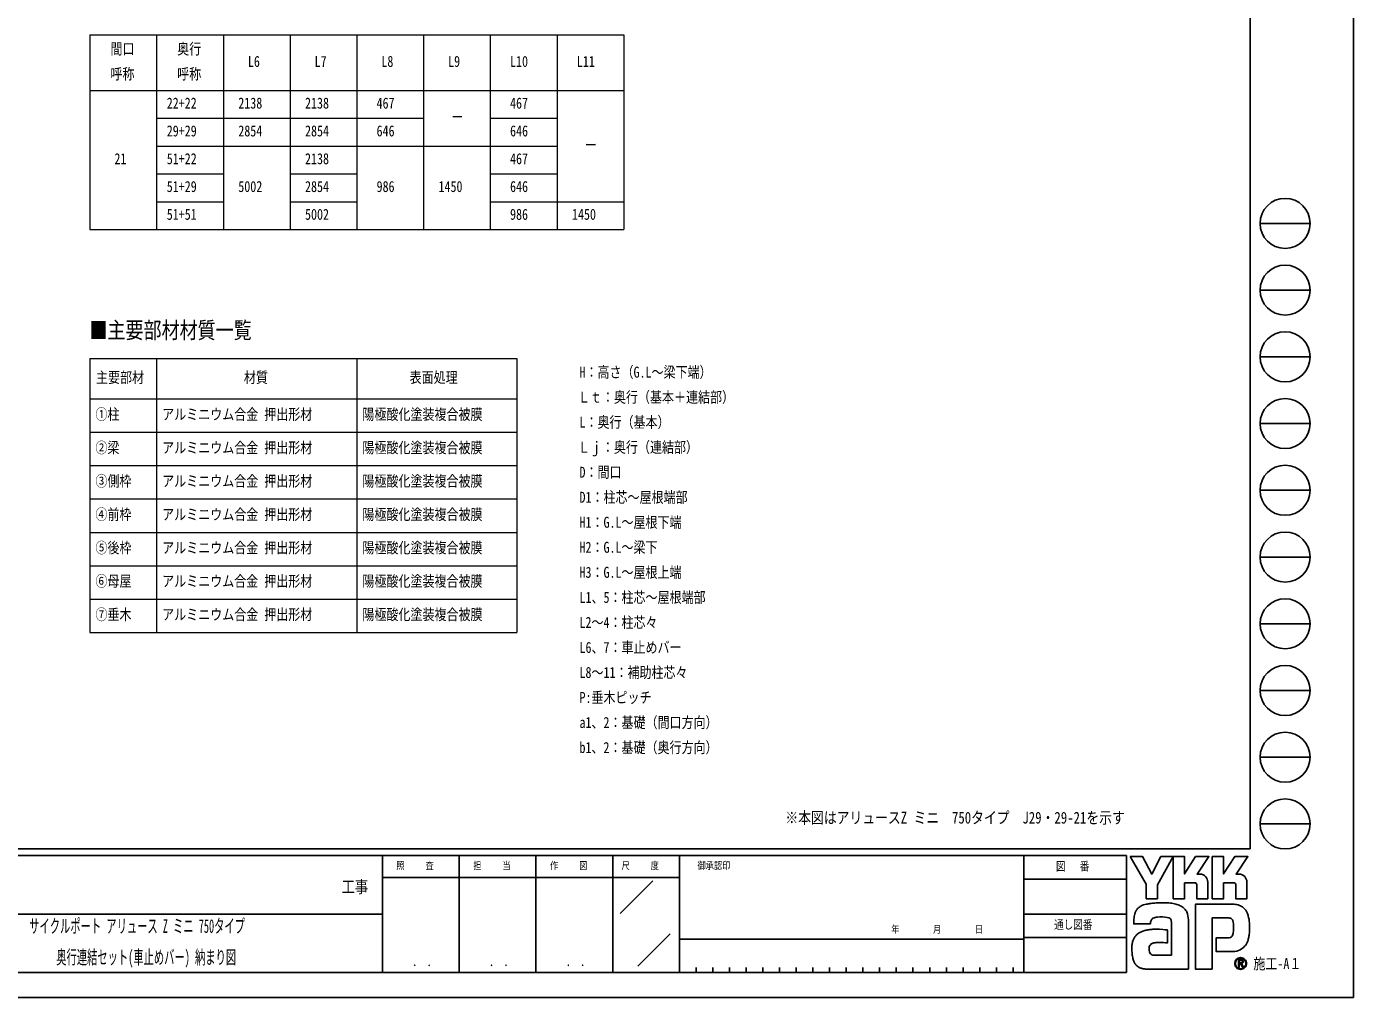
# Model space of a CAD drawing. Units: millimetres, scale not verified. Extents: x -12615 to 12615, y -8910 to 8910.
# Drawn here: x 685 to 12615, y -8910 to -180 of the extents above; entities that cross this region are included whole.
import ezdxf
from ezdxf.enums import TextEntityAlignment as Align

# ---------------------------------------------------------------- set-up
doc = ezdxf.new("R2010")
doc.units = ezdxf.units.MM
doc.header["$LTSCALE"] = 40
doc.layers.add('0-1_TABLE1', color=7, linetype='Continuous', lineweight=18)
doc.layers.add('0-2_USER1', color=3, linetype='Continuous')
doc.layers.add('0-7_YKK_ZWAK', color=7, linetype='Continuous')
doc.styles.add('ＭＳ ゴシック', font='')
doc.styles.get('ＭＳ ゴシック').set_extended_font_data('MS Gothic')

msp = doc.modelspace()

# ---------------------------------------------------------------- linework, layer by layer
at = {"layer": '0-1_TABLE1'}
for p, q in [((1254.81, -255.17), (6054.81, -255.17)), ((1254.81, -255.17), (1254.81, -2005.17)), ((1854.81, -255.17), (1854.81, -2005.17)), ((2454.81, -255.17), (2454.81, -2005.17)), ((3054.81, -255.17), (3054.81, -2005.17)), ((4254.81, -255.17), (4254.81, -2005.17)), ((5454.81, -255.17), (5454.81, -2005.17)), ((6054.81, -255.17), (6054.81, -2005.17)), ((1254.81, -755.17), (6054.81, -755.17)), ((1854.81, -1005.17), (4254.81, -1005.17)), ((4854.81, -1005.17), (5454.81, -1005.17)), ((1854.81, -1255.17), (5454.81, -1255.17)), ((1854.81, -1505.17), (2454.81, -1505.17)), ((3054.81, -1505.17), (3654.81, -1505.17)), ((4854.81, -1505.17), (5454.81, -1505.17)), ((1854.81, -1755.17), (2454.81, -1755.17)), ((3054.81, -1755.17), (3654.81, -1755.17)), ((4854.81, -1755.17), (6054.81, -1755.17)), ((1254.81, -3165.12), (5092.97, -3165.12)), ((1254.81, -3165.12), (1254.81, -5628.12)), ((1854.81, -3165.12), (1854.81, -5628.12)), ((3654.81, -3165.12), (3654.81, -5628.12)), ((5092.97, -3165.12), (5092.97, -5628.12)), ((1254.81, -3528.12), (5092.97, -3528.12)), ((1254.81, -3828.12), (5092.97, -3828.12)), ((1254.81, -4128.12), (5092.97, -4128.12)), ((1254.81, -4428.12), (5092.97, -4428.12)), ((1254.81, -4728.12), (5092.97, -4728.12)), ((1254.81, -5028.12), (5092.97, -5028.12)), ((1254.81, -5328.12), (5092.97, -5328.12)), ((1254.81, -5628.12), (5092.97, -5628.12))]:
    msp.add_line(p, q, dxfattribs=at)
for points in [[(3654.81, -255.17), (3654.81, -1005.17), (3654.81, -1255.17), (3654.81, -2005.17)], [(4854.81, -255.17), (4854.81, -1255.17), (4854.81, -2005.17)], [(1254.81, -2005.17), (1854.81, -2005.17), (6054.81, -2005.17)]]:
    msp.add_lwpolyline(points, dxfattribs=at)
at = {"layer": '0-7_YKK_ZWAK'}
for p, q in [((11685.06, 8325), (11685.06, -7575)), ((11775.06, -1950), (12225.06, -1950)), ((11775.06, -2550), (12225.06, -2550)), ((11775.06, -3150), (12225.06, -3150)), ((11775.06, -3750), (12225.06, -3750)), ((11775.06, -4350), (12225.06, -4350)), ((11775.06, -4950), (12225.06, -4950)), ((11775.06, -5550), (12225.06, -5550)), ((11775.06, -6150), (12225.06, -6150)), ((11775.06, -6750), (12225.06, -6750)), ((11775.06, -7350), (12225.06, -7350)), ((11685.06, -7575), (-11714.94, -7575)), ((3885.06, -7635), (-14.94, -7635)), ((4575.06, -7635), (4575.06, -8685)), ((5265.06, -7635), (5265.06, -8685)), ((5955.06, -7635), (5955.06, -8685)), ((6555.06, -7635), (5955.06, -7635)), ((9652.56, -7635), (6555.06, -7635)), ((6555.06, -7635), (6555.06, -8685)), ((9652.56, -7635), (9652.56, -8685)), ((10575.06, -7635), (9652.56, -7635)), ((10575.06, -7635), (10575.06, -8685)), ((5955.06, -7830), (3885.06, -7830)), ((5955.06, -7830), (6555.06, -7830)), ((6021.31, -8154.87), (6315.11, -7861.08)), ((9652.56, -7845), (10575.06, -7845)), ((-14.94, -8160), (3885.06, -8160)), ((9652.56, -8160), (10575.06, -8160)), ((6182.02, -8627.97), (6470.68, -8339.3)), ((6555.06, -8385), (9652.56, -8385)), ((10575.06, -8370), (9652.56, -8370)), ((-14.94, -8685), (3885.06, -8685)), ((3885.06, -8685), (5955.06, -8685)), ((5955.06, -8685), (6555.06, -8685)), ((6555.06, -8685), (9652.56, -8685)), ((6705.06, -8640), (6705.06, -8685)), ((6855.06, -8640), (6855.06, -8685)), ((7005.06, -8640), (7005.06, -8685)), ((7155.06, -8640), (7155.06, -8685)), ((7305.06, -8640), (7305.06, -8685)), ((7455.06, -8640), (7455.06, -8685)), ((7605.06, -8640), (7605.06, -8685)), ((7755.06, -8640), (7755.06, -8685)), ((7905.06, -8640), (7905.06, -8685)), ((8055.06, -8640), (8055.06, -8685)), ((8205.06, -8640), (8205.06, -8685)), ((8355.06, -8640), (8355.06, -8685)), ((8505.06, -8640), (8505.06, -8685)), ((8655.06, -8640), (8655.06, -8685)), ((8805.06, -8640), (8805.06, -8685)), ((8955.06, -8640), (8955.06, -8685)), ((9105.06, -8640), (9105.06, -8685)), ((9255.06, -8640), (9255.06, -8685)), ((9405.06, -8640), (9405.06, -8685)), ((9555.06, -8640), (9555.06, -8685)), ((9652.56, -8685), (10575.06, -8685)), ((11600.02, -8651.94), (11600.02, -8651.94))]:
    msp.add_line(p, q, dxfattribs=at)
for points in [[(-12615, -8910), (12615, -8910), (12615, 8910), (-12615, 8910)], [(10608.06, -7644), (10718.49, -7644), (10801.41, -7800.3), (10884.12, -7644), (10994.63, -7644), (10853.01, -7895.97), (10853.01, -8022.4), (10752.29, -8022.4), (10752.29, -7892.57)]]:
    msp.add_lwpolyline(points, close=True, dxfattribs=at)
for points in [[(5955.06, -7635), (3885.06, -7635), (3885.06, -8685)], [(11191.64, -7879.83), (11096.31, -7879.83), (11096.31, -8022.29), (10994.74, -8022.29), (10994.74, -7644), (11096.31, -7644), (11096.31, -7798.75), (11196.21, -7644), (11315.52, -7644), (11208.48, -7800.64), (11212.27, -7800.64), (11216.46, -7800.64), (11220.76, -7800.64), (11224.9, -7800.64), (11228.6, -7800.64), (11231.58, -7800.64), (11233.57, -7800.64), (11234.3, -7800.64)], [(11542.53, -7879.83), (11447.31, -7879.83), (11447.31, -8022.4), (11345.69, -8022.4), (11345.69, -7644), (11447.31, -7644), (11447.31, -7798.75), (11547.1, -7644), (11666.41, -7644), (11559.37, -7800.64), (11563.2, -7800.64), (11567.41, -7800.64), (11571.71, -7800.64), (11575.84, -7800.64), (11579.52, -7800.64), (11582.49, -7800.64), (11584.47, -7800.64), (11585.19, -7800.64)], [(11263.52, -7806.64), (11275.65, -7813.57), (11285.92, -7822.6), (11294.18, -7833.36), (11300.27, -7845.45), (11304.03, -7858.49), (11305.32, -7872.11), (11305.32, -8022.65), (11206.23, -8022.65), (11206.23, -7894.23)], [(11614.45, -7806.64), (11626.61, -7813.57), (11636.92, -7822.6), (11645.22, -7833.36), (11651.35, -7845.45), (11655.14, -7858.49), (11656.44, -7872.11), (11656.44, -8022.4), (11557.12, -8022.4), (11557.12, -7894.23)], [(11486.61, -8194.52), (11343.58, -8194.52), (11343.58, -8655), (11193.69, -8655), (11193.69, -8072.37), (11542.06, -8072.37)], [(10814.39, -8196.93), (10807.42, -8200.86), (10801.98, -8205.65), (10797.86, -8211.25), (10794.88, -8217.59), (10792.82, -8224.59), (10791.48, -8232.21), (10790.67, -8240.37), (10790.19, -8249), (10640.23, -8249.37), (10640.67, -8228.86), (10641.5, -8205.82)], [(11123.13, -8157.5), (11127.38, -8174.71), (11129.79, -8193.13), (11130.55, -8212.76), (11130.55, -8655), (10768.66, -8655)], [(10871.84, -8296.58), (10900.22, -8298.46), (10922.53, -8300.96), (10937.13, -8303.3), (10942.36, -8304.7), (10942.36, -8419.42), (10925.77, -8417.67), (10907.57, -8416.68), (10888.94, -8416.3), (10871.06, -8416.36), (10855.1, -8416.69), (10842.25, -8417.13), (10833.68, -8417.51), (10830.56, -8417.68), (10817.59, -8420.05), (10806.4, -8423.76), (10797.01, -8428.84), (10789.4, -8435.31), (10783.58, -8443.19), (10779.55, -8452.51), (10777.31, -8463.3), (10776.86, -8475.57), (10778.29, -8489.07), (10781.15, -8500.22), (10785.28, -8509.25), (10790.48, -8516.37), (10796.58, -8521.78), (10803.4, -8525.72), (10810.76, -8528.37), (10818.48, -8529.97), (10977.79, -8529.97), (10977.79, -8235.22), (10977.83, -8229.38), (10977.53, -8223.66), (10976.78, -8218.16), (10975.5, -8212.94), (10973.59, -8208.07), (10970.96, -8203.64), (10967.51, -8199.72), (10963.16, -8196.37)], [(10963.16, -8196.37), (10953.82, -8192.71), (10938.88, -8189.6), (10919.82, -8187.31), (10898.12, -8186.08), (10875.25, -8186.18), (10852.69, -8187.85)], [(11537.48, -8282.99), (11537.29, -8263.9), (11536.38, -8246.69), (11534.23, -8231.59), (11530.31, -8218.78)], [(11636.14, -8113.54), (11645.92, -8125.87), (11653.24, -8137.83), (11658.35, -8148.65)], [(11623.69, -8462.91), (11609.85, -8473.67), (11595.43, -8482.13), (11580.55, -8488.44), (11565.3, -8492.76), (11549.8, -8495.23), (11534.16, -8496.03), (11380.08, -8496.03), (11380.08, -8374.99), (11466.96, -8374.99), (11482.98, -8374.77), (11497.07, -8373.4), (11509.16, -8369.86)], [(11623.82, -8587.79), (11623.75, -8586.03), (11623.53, -8584.34), (11623.16, -8582.71), (11622.66, -8581.16), (11622.01, -8579.69), (11621.22, -8578.31), (11620.3, -8577.02), (11619.24, -8575.84), (11617.85, -8574.61), (11616.31, -8573.54), (11614.62, -8572.63), (11612.79, -8571.88), (11610.84, -8571.29), (11608.75, -8570.87), (11606.55, -8570.61), (11604.23, -8570.53), (11581.5, -8570.53), (11581.5, -8637.42), (11588.37, -8637.42), (11588.37, -8577.35), (11604.23, -8577.35), (11605.87, -8577.41), (11607.41, -8577.57), (11608.85, -8577.83), (11610.19, -8578.2), (11611.42, -8578.67), (11612.53, -8579.24), (11613.52, -8579.9), (11614.4, -8580.67)], [(11617.08, -8587.79), (11616.66, -8591.01), (11615.51, -8593.54), (11613.78, -8595.47), (11611.64, -8596.87), (11609.23, -8597.83), (11606.71, -8598.42), (11604.25, -8598.72), (11601.99, -8598.8), (11596.03, -8598.8), (11599.04, -8603.91), (11618.68, -8637.65), (11626.54, -8637.65), (11607.6, -8605.17), (11609.37, -8604.82), (11611.07, -8604.37), (11612.67, -8603.83), (11614.19, -8603.2), (11615.6, -8602.47), (11616.92, -8601.65), (11618.14, -8600.73), (11619.24, -8599.73)]]:
    msp.add_lwpolyline(points, dxfattribs=at)
for centre in [(12000.06, -1950), (12000.06, -2550), (12000.06, -3150), (12000.06, -3750), (12000.06, -4350), (12000.06, -4950), (12000.06, -5550), (12000.06, -6150), (12000.06, -6750), (12000.06, -7350)]:
    msp.add_circle(centre, 225, dxfattribs=at)
for centre, radius, start, end in [((11234.45, -7875.57), 74.93, 78.26798, 90.11215), ((11235.52, -7870.11), 69.37, 66.19963, 78.22058), ((11585.34, -7875.7), 75.07, 78.27851, 90.10826), ((11586.37, -7870.44), 69.7, 66.2483, 78.23226), ((11192.17, -7893.88), 14.06, 358.57817, 92.1683), ((11543.13, -7893.81), 14, 358.29941, 92.43455), ((10754.81, -8183.52), 108.22, 138.03852, 152.12015), ((10754.79, -8184.02), 108.55, 122.60463, 137.83438), ((10769.15, -8207.24), 135.84, 108.37421, 122.42809), ((10791.88, -8288.08), 219.75, 100.93159, 107.35499), ((10866.16, -8648.45), 587.69, 97.86054, 101.37938), ((10901.03, -8890.74), 832.48, 94.90201, 97.9576), ((10903.41, -8910.14), 852, 91.6169, 94.94971), ((10900.11, -8772.18), 714.01, 87.51794, 91.66439), ((10909.38, -8573.33), 514.94, 81.92631, 87.59083), ((10936.76, -8385.69), 325.32, 73.67137, 82.05943), ((10977.38, -8249.75), 183.45, 60.60528, 73.9085), ((10994.01, -8216.59), 146.41, 52.17347, 59.90542), ((11008.88, -8197.34), 122.08, 43.55042, 52.14561), ((11536.36, -8232.64), 160.37, 78.73198, 87.96551), ((11541.07, -8208.59), 135.87, 69.03034, 78.69541), ((11545.45, -8196.9), 123.38, 59.39484, 68.9885), ((11547.48, -8193.34), 119.28, 50.3012, 59.3616), ((11546.74, -8194.18), 120.4, 42.05209, 50.28551), ((10913.41, -8221.38), 272.36, 171.55622, 176.72493), ((10821.12, -8207.6), 179.04, 163.48385, 171.57982), ((10774.82, -8193.86), 130.74, 152.2125, 163.4865), ((10853.97, -8290.89), 101.95, 102.4979, 112.84632), ((10873.7, -8375.98), 189.3, 96.37207, 102.75341), ((11017.07, -8189.43), 110.69, 34.48659, 43.50182), ((11017.13, -8189.26), 110.55, 25.58915, 34.43128), ((11007.29, -8193.87), 121.41, 17.43089, 25.54591), ((11487.42, -8268.03), 73.52, 77.94572, 90.63794), ((11493.81, -8238.05), 42.86, 60.20991, 77.92418), ((11497.96, -8230.26), 34.04, 39.8078, 59.75378), ((11492.14, -8234.71), 41.37, 22.65544, 39.38165), ((11487.28, -8228.44), 188.76, 14.76267, 25.00486), ((11371.51, -8259.99), 308.76, 7.9139, 14.95041), ((11255.87, -8276.8), 425.61, 2.54376, 8.01251), ((10750.42, -8434.88), 122.29, 130.60221, 141.94427), ((10757.63, -8443.54), 133.55, 120.60724, 130.53081), ((10771.85, -8467.72), 161.6, 112.58838, 120.58162), ((10790.98, -8513.7), 211.4, 106.61303, 112.59024), ((10821.07, -8614.84), 316.93, 99.87193, 106.59825), ((10837.93, -8709.82), 413.39, 94.78469, 99.91711), ((10846.14, -8804.31), 508.24, 90.80099, 94.81812), ((10847.39, -8874.68), 578.61, 87.57779, 90.82714), ((11460.15, -8319.42), 74.48, 334.00676, 347.34989), ((11377.49, -8300.27), 159.33, 347.14308, 355.40008), ((11196.61, -8284.73), 340.88, 355.2339, 0.29193), ((11307.45, -8294.38), 373.25, 347.15166, 352.97565), ((11208.51, -8281.51), 473.02, 352.8937, 357.82206), ((11189.59, -8280.29), 491.98, 357.76419, 2.60674), ((10914.4, -8470.46), 291.87, 174.55588, 182.47272), ((10826.95, -8462.09), 204.02, 164.97537, 174.56739), ((10777.37, -8448.87), 152.71, 153.89178, 164.94341), ((10754.78, -8438.01), 127.65, 142.04688, 153.80771), ((11495.16, -8338.28), 34.54, 293.91672, 314.09376), ((11490.45, -8334.13), 40.8, 314.78099, 333.92928), ((11523.69, -8350.16), 150.71, 311.57033, 318.66243), ((11506.24, -8334.86), 173.92, 318.67367, 325.29112), ((11551.08, -8368.28), 118.04, 326.23251, 339.61931), ((11440.22, -8325.35), 236.92, 339.22498, 347.31457), ((11077.49, -8467.89), 454.94, 181.90948, 187.89042), ((10886.08, -8494.82), 261.65, 187.80471, 196.36971), ((10785.01, -8524.67), 156.26, 196.3102, 208.20993), ((11600.11, -8604.57), 52.92, 90.09157, 179.92363), ((11599.77, -8604.4), 47.06, 134.8007, 180.12175), ((11599.91, -8604.13), 46.97, 89.86602, 135.149), ((11600.1, -8604.47), 52.82, 44.93442, 90.08536), ((11600.12, -8604.49), 47.33, 45.03108, 90.11509), ((11607.02, -8587.51), 10.06, 358.3894, 42.86139), ((11607.22, -8588.27), 16.6, 316.37674, 1.6565), ((11600.15, -8604.5), 47.31, 0.00643, 45.07115), ((11600.52, -8604.31), 52.41, 359.78949, 45.13288), ((10741.01, -8548.09), 106.41, 208.29777, 223.35561), ((10731.08, -8556.83), 93.2, 223.64205, 239.63663), ((10739.32, -8541.84), 110.3, 239.8785, 253.65355), ((10754.4, -8490.03), 164.26, 253.69102, 263.74909), ((10767.18, -8376.29), 278.71, 263.68487, 270.30455), ((11599.78, -8604.63), 52.6, 179.86065, 225.14399), ((11599.58, -8604.7), 46.87, 179.75513, 225.29722), ((11600.03, -8604.63), 52.77, 224.94536, 269.98445), ((11599.93, -8605.12), 46.82, 224.62822, 270.10973), ((11600.03, -8604.37), 53.04, 269.98802, 314.93777), ((11599.95, -8604.42), 47.52, 270.09072, 359.90926), ((11600.39, -8604.71), 52.54, 314.92572, 0.23508)]:
    msp.add_arc(centre, radius, start, end, dxfattribs=at)

# ---------------------------------------------------------------- texts
at = {"layer": '0-1_TABLE1', "style": 'ＭＳ ゴシック', "width": 0.8}
for s, p in [('間口', (1439.61, -460.17)), ('奥行', (2039.61, -460.17)), ('L6', (2675.61, -572.67)), ('L7', (3275.61, -572.67)), ('L8', (3875.61, -572.67)), ('L9', (4475.61, -572.67)), ('L10', (5032.41, -572.67)), ('L11', (5632.41, -572.67)), ('呼称', (1439.61, -685.17)), ('呼称', (2039.61, -685.17)), ('22+22', (1946.01, -947.67)), ('2138', (2589.21, -947.67)), ('2138', (3189.21, -947.67)), ('467', (3832.41, -947.67)), ('467', (5032.41, -947.67)), ('29+29', (1946.01, -1197.67)), ('2854', (2589.21, -1197.67)), ('2854', (3189.21, -1197.67)), ('646', (3832.41, -1197.67)), ('ー', (4504.41, -1072.67)), ('646', (5032.41, -1197.67)), ('ー', (5704.41, -1322.67)), ('21', (1475.61, -1447.67)), ('51+22', (1946.01, -1447.67)), ('2138', (3189.21, -1447.67)), ('467', (5032.41, -1447.67)), ('51+29', (1946.01, -1697.67)), ('5002', (2589.21, -1697.67)), ('2854', (3189.21, -1697.67)), ('986', (3832.41, -1697.67)), ('1450', (4389.21, -1697.67)), ('646', (5032.41, -1697.67)), ('51+51', (1946.01, -1947.67)), ('5002', (3189.21, -1947.67)), ('986', (5032.41, -1947.67)), ('1450', (5589.21, -1947.67)), ('主要部材', (1310.01, -3414.12)), ('材質', (2639.61, -3414.12)), ('表面処理', (4129.09, -3414.12)), ('①柱', (1304.81, -3745.62)), ('アルミニウム合金 押出形材', (1904.81, -3745.62)), ('陽極酸化塗装複合被膜', (3704.81, -3745.62)), ('②梁', (1304.81, -4045.62)), ('アルミニウム合金 押出形材', (1904.81, -4045.62)), ('陽極酸化塗装複合被膜', (3704.81, -4045.62)), ('③側枠', (1304.81, -4345.62)), ('アルミニウム合金 押出形材', (1904.81, -4345.62)), ('陽極酸化塗装複合被膜', (3704.81, -4345.62)), ('④前枠', (1304.81, -4645.62)), ('アルミニウム合金 押出形材', (1904.81, -4645.62)), ('陽極酸化塗装複合被膜', (3704.81, -4645.62)), ('⑤後枠', (1304.81, -4945.62)), ('アルミニウム合金 押出形材', (1904.81, -4945.62)), ('陽極酸化塗装複合被膜', (3704.81, -4945.62)), ('⑥母屋', (1304.81, -5245.62)), ('アルミニウム合金 押出形材', (1904.81, -5245.62)), ('陽極酸化塗装複合被膜', (3704.81, -5245.62)), ('⑦垂木', (1304.81, -5545.62)), ('アルミニウム合金 押出形材', (1904.81, -5545.62)), ('陽極酸化塗装複合被膜', (3704.81, -5545.62))]:
    msp.add_text(s, height=98.97, dxfattribs=at).set_placement(p, align=Align.BOTTOM_LEFT)
at = {"layer": '0-2_USER1', "style": 'ＭＳ ゴシック'}
for s, height, width, p in [('■主要部材材質一覧', 148.5, 0.8, (1251.12, -3028.92)), ('H：高さ（G.L～梁下端）', 98.97, 0.8, (5656.77, -3366.56)), ('Ｌｔ：奥行（基本＋連結部）', 98.97, 0.8, (5642.37, -3591.56)), ('L：奥行（基本）', 98.97, 0.8, (5656.77, -3816.56)), ('Ｌｊ：奥行（連結部）', 98.97, 0.8, (5642.37, -4041.56)), ('D：間口', 98.97, 0.8, (5656.77, -4266.56)), ('D1：柱芯～屋根端部', 98.97, 0.8, (5656.77, -4491.56)), ('H1：G.L～屋根下端', 98.97, 0.8, (5656.77, -4716.56)), ('H2：G.L～梁下', 98.97, 0.8, (5656.77, -4941.56)), ('H3：G.L～屋根上端', 98.97, 0.8, (5656.77, -5166.56)), ('L1、5：柱芯～屋根端部', 98.97, 0.8, (5656.77, -5391.56)), ('L2～4：柱芯々', 98.97, 0.8, (5656.77, -5616.56)), ('L6、7：車止めバー', 98.97, 0.8, (5656.77, -5841.56)), ('L8～11：補助柱芯々', 98.97, 0.8, (5656.77, -6066.56)), ('P:垂木ピッチ', 98.97, 0.8, (5656.77, -6291.56)), ('a1、2：基礎（間口方向）', 98.97, 0.8, (5656.77, -6516.56)), ('b1、2：基礎（奥行方向）', 98.97, 0.8, (5656.77, -6741.56)), ('※本図はアリュースZ ミニ\u3000750タイプ\u3000J29・29-21を示す', 105.6, 0.8, (7507.63, -7377.99)), ('サイクルポート アリュース Z ミニ 750タイプ', 123.2, 0.55, (709.22, -8366.5)), ('奥行連結セット(車止めバー) 納まり図', 123.2, 0.55, (952.54, -8646.5))]:
    msp.add_text(s, height=height, dxfattribs=dict(at, width=width)).set_placement(p, align=Align.BOTTOM_LEFT)
at = {"layer": '0-7_YKK_ZWAK', "style": 'ＭＳ ゴシック', "width": 0.8}
for s, height, p in [('照     査', 65.98, (4009.26, -7777.5)), ('担     当', 65.98, (4701.66, -7777.5)), ('作     図', 65.98, (5391.66, -7777.5)), ('尺     度', 65.98, (6034.26, -7777.5)), ('御承認印', 65.98, (6717.41, -7777.5)), ('図\u3000 番', 76.98, (9940.21, -7792.5)), ('工事', 110, (3517, -8002.4)), ('通し図番', 76.98, (9923.41, -8317.5)), ('年        月        日', 65.98, (8459.72, -8349.64)), ('施工-A１', 98.97, (11715.06, -8685)), ('． ．', 77.75, (4155, -8653.06)), ('． ．', 77.75, (4845, -8653.06)), ('． ．', 77.75, (5535, -8653.06))]:
    msp.add_text(s, height=height, dxfattribs=at).set_placement(p, align=Align.BOTTOM_LEFT)

doc.saveas('drawing.dxf')
